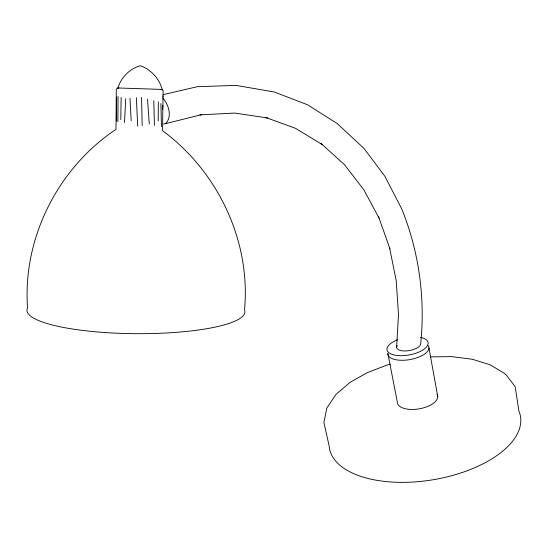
<?xml version="1.0" encoding="UTF-8"?>
<svg xmlns="http://www.w3.org/2000/svg" width="548" height="548" viewBox="0 0 548 548"><rect width="100%" height="100%" fill="white"/><g stroke="black" fill="none" stroke-linecap="round" stroke-linejoin="round"><path stroke-width="0.82" d="M117.868 121.629L118.039 96.462M158.201 120.978L158.331 101.846M116.368 121.067L116.587 97.147M116.423 119.649L116.45 117.964M120.813 119.608L121.135 97.421M161.468 89.413L163.133 90.715L162.537 130.691C217.851 171.435 250.95 240.983 244.538 309.764A108.99 22.68 0.4 0 1 135.068 333.67A108.99 22.68 0.4 0 1 27.558 307.921C22.454 238.113 57.937 168.037 115.991 129.362L116.286 89.166L117.991 87.968M124.492 122.547L125.732 98.661M396.629 347.048L398.492 314.497L396.197 280.549L389.56 247.737M162.509 109.566L162.914 105.552M117.943 87.968C121.005 77.378 129.739 68.685 140.37 65.746C150.933 69.473 159.331 78.604 162.181 89.434L117.943 87.968L118.834 87.913M163.51 123.999L165.421 123.697C172.702 117.039 168.531 104.264 162.708 97.818M165.421 123.697L201.965 114.539L199.958 114.868L234.544 113.059L267.321 117.916L265.958 117.519M390.368 364.228L386.84 365.119L367.318 372.64L350.076 382.353L335.945 394.444L326.82 408.102L323.889 422.46L329.17 446.072A96.832 48.135 -9.4 0 0 436.407 479.171A96.832 48.135 -9.4 0 0 518.874 410.959L515.202 386.724L506.523 375.318L504.091 373.14L490.118 364.776L472.212 359.235L451.723 356.632L430.214 356.878M163.215 94.619L197.301 86.714L235.859 85.378L274.281 91.989L307.565 104.784L337.15 123.499L364.023 148.46L384.929 176.36L401.773 209C418.98 251.539 425.426 298.119 420.686 343.747A12.186 5.172 -10.1 0 1 406.897 350.891A12.186 5.172 -10.1 0 1 397.122 345.63M161.352 89.324L162.181 89.434M420.501 337.465L422.145 337.78A20.858 8.871 -10.1 0 1 420.624 351.275A20.858 8.871 -10.1 0 1 390.471 353.734A20.858 8.871 -10.1 0 1 397.649 339.781M266.075 117.608L295.482 128.301L322.471 144.713L320.977 143.405L344.404 164.599L363.824 189.745L379.052 218.09M378.565 216.713L389.977 248.915M162.838 95.832L163.044 96.53M428.961 347.822L437.749 396.615M147.549 99.14L149.275 124.047M129.951 98.298L131.164 120.738M136.377 97.688L137.678 126.204M153.782 100.647L154.413 125.369M160.913 103.62L161.448 126.602M141.562 97.366L142.179 125.622M428.255 345.583A20.824 8.939 -10 0 1 410.74 359.44A20.824 8.939 -10 0 1 387.833 353.433L397.279 401.78A20.468 9.631 -9.7 0 0 419.974 408.705A20.468 9.631 -9.7 0 0 437.016 394.19"/></g></svg>
